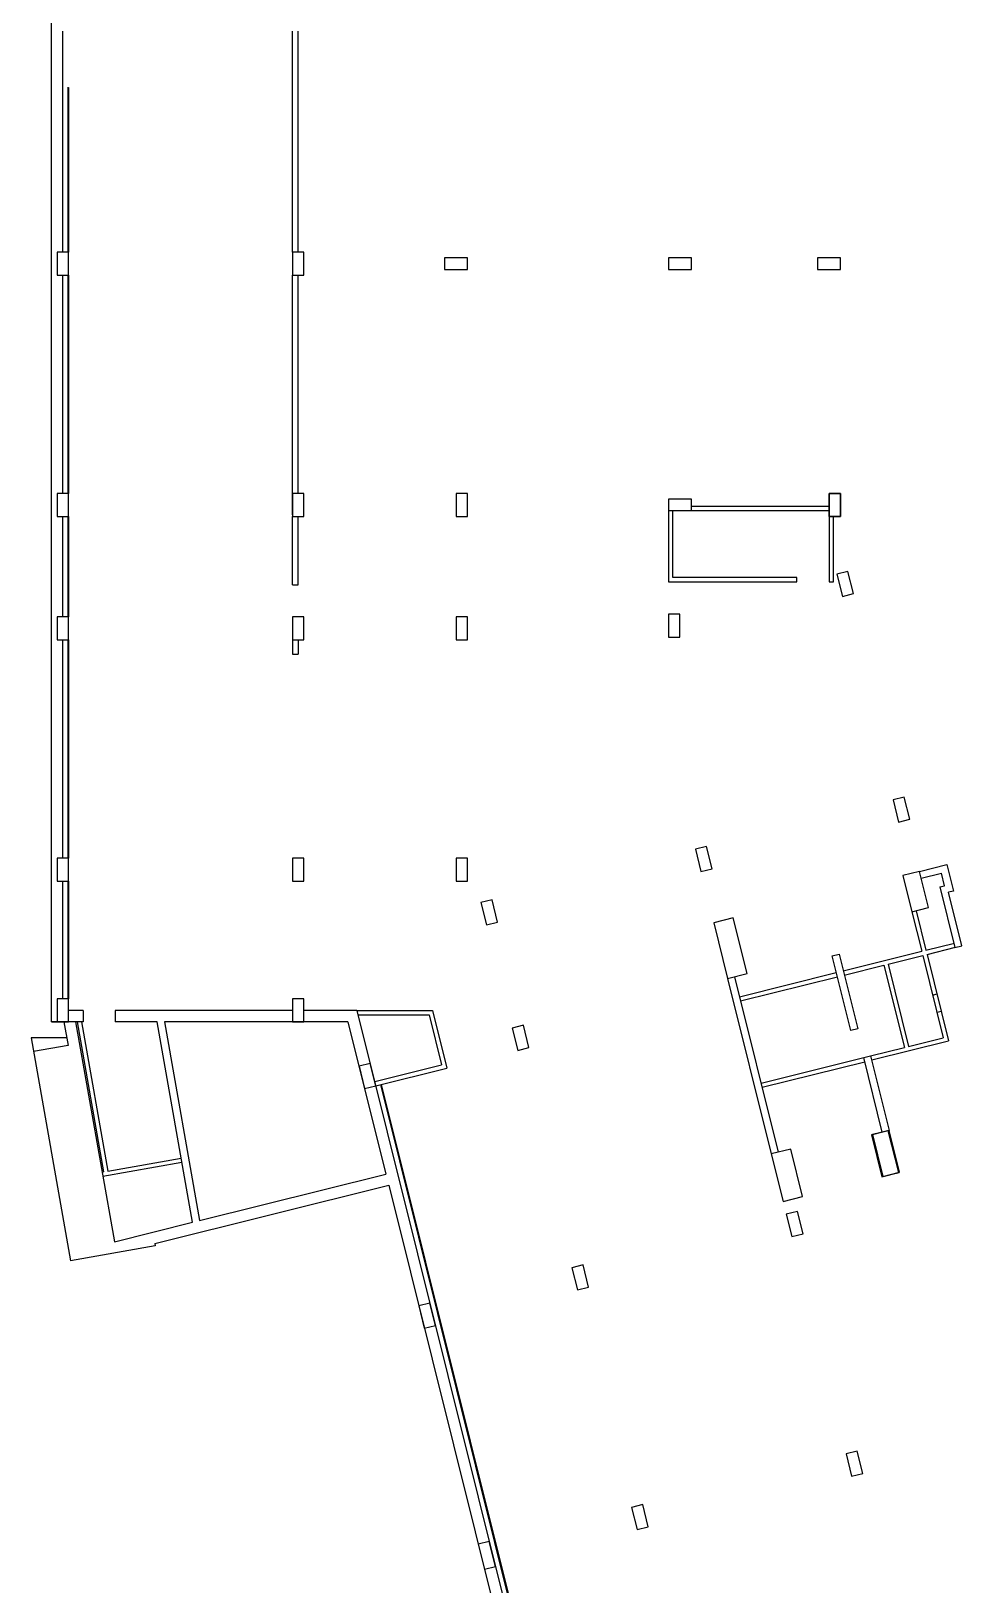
# Model space of a CAD drawing. Header units: metres. Extents: x -681087 to 1033303, y 74272 to 2630761.
# Drawn here: x 213330 to 245769, y 2525471 to 2579578 of the extents above; entities that cross this region are included whole.
import ezdxf

# ---------------------------------------------------------------- set-up
doc = ezdxf.new("R2010")
doc.units = ezdxf.units.M
for name, color, linetype in [('SKELETON_CLEAN', 7, 'Continuous'), ('SKELETON_ISOLATED', 1, 'Continuous'), ('SKELETON_ORIGINAL', 8, 'Continuous')]:
    doc.layers.add(name, color=color, linetype=linetype)

msp = doc.modelspace()

# ---------------------------------------------------------------- linework, layer by layer
at = {"layer": 'SKELETON_CLEAN'}
for p, q in [((214041, 2545078), (214041, 2587673)), ((222441, 2571878), (222441, 2579578)), ((214641, 2571878), (214241, 2571878)), ((214241, 2571878), (214241, 2571078)), ((214641, 2571078), (214641, 2571878)), ((222841, 2571878), (222441, 2571878)), ((222441, 2571878), (222441, 2571078)), ((222841, 2571078), (222841, 2571878)), ((228541, 2571678), (227741, 2571678)), ((227741, 2571678), (227741, 2571278)), ((228541, 2571278), (228541, 2571678)), ((236341, 2571678), (235541, 2571678)), ((235541, 2571678), (235541, 2571278)), ((236341, 2571278), (236341, 2571678)), ((241541, 2571678), (240741, 2571678)), ((240741, 2571678), (240741, 2571278)), ((241541, 2571278), (241541, 2571678)), ((227741, 2571278), (228541, 2571278)), ((235541, 2571278), (236341, 2571278)), ((240741, 2571278), (241541, 2571278)), ((214241, 2571078), (214641, 2571078)), ((222441, 2571078), (222841, 2571078)), ((222441, 2562728), (222441, 2571078)), ((214641, 2563478), (214241, 2563478)), ((214241, 2563478), (214241, 2562678)), ((214641, 2562678), (214641, 2563478)), ((222841, 2563478), (222441, 2563478)), ((222441, 2563478), (222441, 2562678)), ((222841, 2562678), (222841, 2563478)), ((228541, 2563478), (228141, 2563478)), ((228141, 2563478), (228141, 2562678)), ((228541, 2562678), (228541, 2563478)), ((236341, 2563278), (235541, 2563278)), ((235541, 2563278), (235541, 2562878)), ((236341, 2562878), (236341, 2563278)), ((241141, 2562678), (241141, 2563478)), ((241141, 2563478), (241541, 2563478)), ((241541, 2563478), (241541, 2562678)), ((214241, 2562678), (214641, 2562678)), ((222441, 2562678), (222841, 2562678)), ((222441, 2560298), (222441, 2562678)), ((222641, 2560298), (222641, 2562678)), ((228141, 2562678), (228541, 2562678)), ((235541, 2562878), (235541, 2560398)), ((235541, 2562878), (236341, 2562878)), ((235691, 2560548), (235691, 2562878)), ((236341, 2562878), (241141, 2562878)), ((241141, 2562878), (241141, 2560398)), ((241541, 2562678), (241141, 2562678)), ((241291, 2560398), (241291, 2562678)), ((235541, 2560398), (240021, 2560398)), ((240021, 2560548), (235691, 2560548)), ((240021, 2560398), (240021, 2560548)), ((241141, 2560398), (241291, 2560398)), ((241798, 2560765), (241409, 2560669)), ((241409, 2560669), (241603, 2559892)), ((241991, 2559989), (241798, 2560765)), ((222441, 2560298), (222641, 2560298)), ((241603, 2559892), (241991, 2559989)), ((235941, 2559278), (235541, 2559278)), ((235541, 2559278), (235541, 2558478)), ((235941, 2558478), (235941, 2559278)), ((214641, 2559178), (214241, 2559178)), ((214241, 2559178), (214241, 2558378)), ((214641, 2558378), (214641, 2559178)), ((222841, 2559178), (222441, 2559178)), ((222441, 2559178), (222441, 2558378)), ((222841, 2558378), (222841, 2559178)), ((228541, 2559178), (228141, 2559178)), ((228141, 2559178), (228141, 2558378)), ((228541, 2558378), (228541, 2559178)), ((214241, 2558378), (214641, 2558378)), ((222441, 2558378), (222841, 2558378)), ((222441, 2558378), (222441, 2557878)), ((222641, 2558378), (222641, 2557878)), ((228141, 2558378), (228541, 2558378)), ((235541, 2558478), (235941, 2558478)), ((222441, 2557878), (222641, 2557878)), ((243757, 2552906), (243369, 2552809)), ((243369, 2552809), (243563, 2552033)), ((243951, 2552130), (243757, 2552906)), ((243563, 2552033), (243951, 2552130)), ((236868, 2551188), (236480, 2551092)), ((237062, 2550412), (236868, 2551188)), ((214641, 2550778), (214241, 2550778)), ((214241, 2550778), (214241, 2549978)), ((214641, 2549978), (214641, 2550778)), ((222841, 2550778), (222441, 2550778)), ((222441, 2550778), (222441, 2549978)), ((222841, 2549978), (222841, 2550778)), ((228541, 2550778), (228141, 2550778)), ((228141, 2550778), (228141, 2549978)), ((228541, 2549978), (228541, 2550778)), ((236480, 2551092), (236673, 2550315)), ((236673, 2550315), (237062, 2550412)), ((244294, 2550319), (243712, 2550174)), ((243712, 2550174), (244026, 2548913)), ((244294, 2550319), (245240, 2550555)), ((244609, 2549058), (244294, 2550319)), ((244354, 2550076), (245058, 2550252)), ((245167, 2549815), (245058, 2550252)), ((245240, 2550555), (245470, 2549633)), ((214241, 2549978), (214641, 2549978)), ((222441, 2549978), (222841, 2549978)), ((228141, 2549978), (228541, 2549978)), ((245002, 2549774), (245167, 2549815)), ((245002, 2549774), (245527, 2547669)), ((245470, 2549633), (245305, 2549592)), ((245769, 2547729), (245305, 2549592)), ((229397, 2549326), (229009, 2549229)), ((229009, 2549229), (229202, 2548453)), ((229590, 2548549), (229397, 2549326)), ((244026, 2548913), (244609, 2549058)), ((244172, 2548949), (244516, 2547571)), ((229202, 2548453), (229590, 2548549)), ((237798, 2548699), (237119, 2548530)), ((237119, 2548530), (237602, 2546589)), ((238282, 2546759), (237798, 2548699)), ((244026, 2548913), (244370, 2547535)), ((241246, 2547374), (241488, 2547435)), ((241894, 2544774), (241246, 2547374)), ((241488, 2547435), (242137, 2544834)), ((241634, 2546852), (244370, 2547535)), ((243193, 2547087), (244406, 2547389)), ((244406, 2547389), (245120, 2544527)), ((244516, 2547571), (245510, 2547819)), ((244552, 2547425), (245546, 2547673)), ((244552, 2547425), (245302, 2544418)), ((245527, 2547669), (245769, 2547729)), ((241670, 2546707), (243048, 2547051)), ((243048, 2547051), (243762, 2544188)), ((243193, 2547087), (243907, 2544224)), ((237602, 2546589), (238282, 2546759)), ((237602, 2546589), (239127, 2540477)), ((214641, 2545878), (214241, 2545878)), ((214241, 2545878), (214241, 2545078)), ((214641, 2545078), (214641, 2545878)), ((222841, 2545878), (222441, 2545878)), ((222441, 2545878), (222441, 2545078)), ((222841, 2545078), (222841, 2545878)), ((215141, 2545478), (214641, 2545478)), ((215141, 2545478), (215141, 2545078)), ((222441, 2545478), (216261, 2545478)), ((216261, 2545478), (216261, 2545078)), ((224688, 2545478), (222841, 2545478)), ((224688, 2545478), (235358, 2502682)), ((224688, 2545478), (224894, 2545478)), ((224688, 2545478), (227316, 2545478)), ((224725, 2545328), (227199, 2545328)), ((227199, 2545328), (227635, 2543579)), ((227316, 2545478), (227817, 2543469)), ((215141, 2545078), (214041, 2545078)), ((214141, 2545078), (214636, 2545078)), ((214477, 2545078), (214623, 2544253)), ((214883, 2545078), (216234, 2537421)), ((214934, 2545078), (215855, 2539858)), ((215087, 2545078), (216002, 2539884)), ((217727, 2545078), (216261, 2545078)), ((218957, 2538100), (217727, 2545078)), ((224375, 2545078), (217981, 2545078)), ((217981, 2545078), (219200, 2538161)), ((222441, 2545078), (222841, 2545078)), ((224375, 2545078), (225696, 2539780)), ((230485, 2544959), (230097, 2544862)), ((230097, 2544862), (230291, 2544086)), ((230679, 2544183), (230485, 2544959)), ((242137, 2544834), (241894, 2544774)), ((213330, 2544527), (214701, 2536752)), ((214574, 2544527), (213330, 2544527)), ((214623, 2544253), (213416, 2544040)), ((230291, 2544086), (230679, 2544183)), ((242587, 2543895), (243762, 2544188)), ((242624, 2543750), (245302, 2544418)), ((243907, 2544224), (245120, 2544527)), ((225149, 2543629), (224761, 2543532)), ((225342, 2542852), (225149, 2543629)), ((225306, 2542998), (227635, 2543579)), ((238769, 2542943), (242345, 2543835)), ((242345, 2543835), (242587, 2543895)), ((242993, 2541234), (242345, 2543835)), ((242587, 2543895), (243236, 2541295)), ((224761, 2543532), (224954, 2542756)), ((225342, 2542852), (227817, 2543469)), ((224954, 2542756), (225342, 2542852)), ((243219, 2541291), (242636, 2541146)), ((243581, 2539835), (243219, 2541291)), ((216002, 2539884), (218563, 2540335)), ((239806, 2540646), (239127, 2540477)), ((239127, 2540477), (239538, 2538827)), ((240217, 2538996), (239806, 2540646)), ((215805, 2539849), (215855, 2539858)), ((219200, 2538161), (225696, 2539780)), ((242999, 2539690), (243581, 2539835)), ((217641, 2537360), (225793, 2539392)), ((225793, 2539392), (234353, 2505058)), ((239538, 2538827), (240217, 2538996)), ((240037, 2538477), (239649, 2538381)), ((239649, 2538381), (239843, 2537604)), ((240231, 2537701), (240037, 2538477)), ((216234, 2537421), (218957, 2538100)), ((239843, 2537604), (240231, 2537701)), ((217656, 2537273), (214701, 2536752)), ((217641, 2537360), (217656, 2537273)), ((232566, 2536615), (232178, 2536518)), ((232178, 2536518), (232371, 2535742)), ((232759, 2535838), (232566, 2536615)), ((232371, 2535742), (232759, 2535838)), ((227229, 2535284), (226841, 2535187)), ((226841, 2535187), (227035, 2534411)), ((227423, 2534508), (227229, 2535284)), ((227035, 2534411), (227423, 2534508)), ((242118, 2530133), (241730, 2530036)), ((241730, 2530036), (241923, 2529260)), ((242311, 2529357), (242118, 2530133)), ((241923, 2529260), (242311, 2529357)), ((234646, 2528270), (234258, 2528173)), ((234258, 2528173), (234452, 2527397)), ((234840, 2527494), (234646, 2528270)), ((234452, 2527397), (234840, 2527494)), ((229298, 2526988), (228910, 2526891)), ((228910, 2526891), (229127, 2526018)), ((229515, 2526115), (229298, 2526988)), ((229127, 2526018), (229515, 2526115))]:
    msp.add_line(p, q, dxfattribs=at)
at = {"layer": 'SKELETON_ISOLATED'}
for p, q in [((214441, 2571878), (214441, 2579578)), ((222641, 2571878), (222641, 2579578)), ((214626, 2577618), (214626, 2571878)), ((214441, 2563478), (214441, 2571078)), ((214626, 2571078), (214626, 2563478)), ((222641, 2563478), (222641, 2571078)), ((241141, 2563028), (236341, 2563028)), ((214441, 2559178), (214441, 2562678)), ((214626, 2562678), (214626, 2559178)), ((214441, 2550778), (214441, 2558378)), ((214626, 2558378), (214626, 2550778)), ((214441, 2545878), (214441, 2549978)), ((214626, 2549978), (214626, 2545878)), ((238019, 2545951), (241391, 2546792)), ((237845, 2546650), (239369, 2540537)), ((238055, 2545806), (241427, 2546646)), ((244750, 2546011), (244895, 2546048)), ((244900, 2545410), (245045, 2545446)), ((238805, 2542798), (242381, 2543689)), ((225522, 2542897), (236947, 2497073)), ((242619, 2541141), (242982, 2539686)), ((242653, 2541150), (243016, 2539694)), ((215831, 2539701), (218589, 2540187))]:
    msp.add_line(p, q, dxfattribs=at)
at = {"layer": 'SKELETON_ORIGINAL'}
for p, q in [((214041, 2545078), (214041, 2587673)), ((214441, 2571878), (214441, 2579578)), ((222441, 2571878), (222441, 2579578)), ((222641, 2571878), (222641, 2579578)), ((214611, 2577622), (214611, 2571878)), ((214641, 2577613), (214641, 2571878)), ((214641, 2571878), (214241, 2571878)), ((214241, 2571878), (214241, 2571078)), ((214641, 2571078), (214641, 2571878)), ((222841, 2571878), (222441, 2571878)), ((222441, 2571878), (222441, 2571078)), ((222841, 2571078), (222841, 2571878)), ((228541, 2571678), (227741, 2571678)), ((227741, 2571678), (227741, 2571278)), ((228541, 2571278), (228541, 2571678)), ((236341, 2571678), (235541, 2571678)), ((235541, 2571678), (235541, 2571278)), ((236341, 2571278), (236341, 2571678)), ((241541, 2571678), (240741, 2571678)), ((240741, 2571678), (240741, 2571278)), ((241541, 2571278), (241541, 2571678)), ((227741, 2571278), (228541, 2571278)), ((235541, 2571278), (236341, 2571278)), ((240741, 2571278), (241541, 2571278)), ((214241, 2571078), (214641, 2571078)), ((214441, 2563478), (214441, 2571078)), ((214611, 2571078), (214611, 2563478)), ((214641, 2571078), (214641, 2563478)), ((222441, 2571078), (222841, 2571078)), ((222441, 2562728), (222441, 2571078)), ((222641, 2563478), (222641, 2571078)), ((214641, 2563478), (214241, 2563478)), ((214241, 2563478), (214241, 2562678)), ((214641, 2562678), (214641, 2563478)), ((222841, 2563478), (222441, 2563478)), ((222441, 2563478), (222441, 2562678)), ((222841, 2562678), (222841, 2563478)), ((228541, 2563478), (228141, 2563478)), ((228141, 2563478), (228141, 2562678)), ((228541, 2562678), (228541, 2563478)), ((236341, 2563278), (235541, 2563278)), ((235541, 2563278), (235541, 2562878)), ((236341, 2562878), (236341, 2563278)), ((241141, 2563028), (236341, 2563028)), ((241141, 2562678), (241141, 2563478)), ((241141, 2563478), (241541, 2563478)), ((241541, 2563478), (241141, 2563478)), ((241141, 2563478), (241141, 2562678)), ((241541, 2563478), (241541, 2562678)), ((241541, 2562678), (241541, 2563478)), ((214241, 2562678), (214641, 2562678)), ((214441, 2559178), (214441, 2562678)), ((214611, 2562678), (214611, 2559178)), ((214641, 2562678), (214641, 2559178)), ((222441, 2562678), (222841, 2562678)), ((222441, 2560298), (222441, 2562678)), ((222641, 2560298), (222641, 2562678)), ((228141, 2562678), (228541, 2562678)), ((235541, 2562878), (235541, 2560398)), ((235541, 2562878), (236341, 2562878)), ((235691, 2560548), (235691, 2562878)), ((236341, 2562878), (241141, 2562878)), ((241141, 2562878), (241141, 2560398)), ((241541, 2562678), (241141, 2562678)), ((241141, 2562678), (241541, 2562678)), ((241291, 2560398), (241291, 2562678)), ((235541, 2560398), (240021, 2560398)), ((240021, 2560548), (235691, 2560548)), ((240021, 2560398), (240021, 2560548)), ((241141, 2560398), (241291, 2560398)), ((241798, 2560765), (241409, 2560669)), ((241409, 2560669), (241603, 2559892)), ((241991, 2559989), (241798, 2560765)), ((222441, 2560298), (222641, 2560298)), ((241603, 2559892), (241991, 2559989)), ((235941, 2559278), (235541, 2559278)), ((235541, 2559278), (235541, 2558478)), ((235941, 2558478), (235941, 2559278)), ((214641, 2559178), (214241, 2559178)), ((214241, 2559178), (214241, 2558378)), ((214641, 2558378), (214641, 2559178)), ((222841, 2559178), (222441, 2559178)), ((222441, 2559178), (222441, 2558378)), ((222841, 2558378), (222841, 2559178)), ((228541, 2559178), (228141, 2559178)), ((228141, 2559178), (228141, 2558378)), ((228541, 2558378), (228541, 2559178)), ((214241, 2558378), (214641, 2558378)), ((214441, 2550778), (214441, 2558378)), ((214611, 2558378), (214611, 2550778)), ((214641, 2558378), (214641, 2550778)), ((222441, 2558378), (222841, 2558378)), ((222441, 2558378), (222441, 2557878)), ((222641, 2558378), (222641, 2557878)), ((228141, 2558378), (228541, 2558378)), ((235541, 2558478), (235941, 2558478)), ((222441, 2557878), (222641, 2557878)), ((243757, 2552906), (243369, 2552809)), ((243369, 2552809), (243563, 2552033)), ((243951, 2552130), (243757, 2552906)), ((243563, 2552033), (243951, 2552130)), ((236868, 2551188), (236480, 2551092)), ((237062, 2550412), (236868, 2551188)), ((214641, 2550778), (214241, 2550778)), ((214241, 2550778), (214241, 2549978)), ((214641, 2549978), (214641, 2550778)), ((222841, 2550778), (222441, 2550778)), ((222441, 2550778), (222441, 2549978)), ((222841, 2549978), (222841, 2550778)), ((228541, 2550778), (228141, 2550778)), ((228141, 2550778), (228141, 2549978)), ((228541, 2549978), (228541, 2550778)), ((236480, 2551092), (236673, 2550315)), ((236673, 2550315), (237062, 2550412)), ((244294, 2550319), (243712, 2550174)), ((244294, 2550319), (243712, 2550174)), ((243712, 2550174), (244026, 2548913)), ((243712, 2550174), (244026, 2548912)), ((244294, 2550319), (245240, 2550555)), ((244609, 2549058), (244294, 2550319)), ((244608, 2549058), (244294, 2550319)), ((244354, 2550076), (245058, 2550252)), ((245167, 2549815), (245058, 2550252)), ((245240, 2550555), (245470, 2549633)), ((214241, 2549978), (214641, 2549978)), ((214441, 2545878), (214441, 2549978)), ((214611, 2549978), (214611, 2545878)), ((214641, 2549978), (214641, 2545878)), ((222441, 2549978), (222841, 2549978)), ((228141, 2549978), (228541, 2549978)), ((245002, 2549774), (245167, 2549815)), ((245002, 2549774), (245527, 2547669)), ((245470, 2549633), (245305, 2549592)), ((245769, 2547729), (245305, 2549592)), ((229397, 2549326), (229009, 2549229)), ((229009, 2549229), (229202, 2548453)), ((229590, 2548549), (229397, 2549326)), ((244026, 2548913), (244609, 2549058)), ((244026, 2548912), (244608, 2549058)), ((244172, 2548949), (244516, 2547571)), ((229202, 2548453), (229590, 2548549)), ((237798, 2548699), (237119, 2548530)), ((237798, 2548699), (237119, 2548530)), ((237119, 2548530), (237602, 2546589)), ((237119, 2548530), (237602, 2546589)), ((238282, 2546759), (237798, 2548699)), ((238282, 2546759), (237798, 2548699)), ((244026, 2548913), (244370, 2547535)), ((241246, 2547374), (241488, 2547435)), ((241894, 2544774), (241246, 2547374)), ((241488, 2547435), (242137, 2544834)), ((241634, 2546852), (244370, 2547535)), ((243193, 2547087), (244406, 2547389)), ((244406, 2547389), (245120, 2544527)), ((244406, 2547389), (245120, 2544527)), ((244516, 2547571), (245510, 2547819)), ((244552, 2547425), (245546, 2547673)), ((244552, 2547425), (245302, 2544418)), ((245527, 2547669), (245769, 2547729)), ((238019, 2545951), (241391, 2546792)), ((241670, 2546707), (243048, 2547051)), ((243048, 2547051), (243762, 2544188)), ((243193, 2547087), (243907, 2544224)), ((237602, 2546589), (238282, 2546759)), ((237602, 2546589), (238282, 2546759)), ((237602, 2546589), (239127, 2540477)), ((237845, 2546650), (239369, 2540537)), ((238055, 2545806), (241427, 2546646)), ((214641, 2545878), (214241, 2545878)), ((214241, 2545878), (214241, 2545078)), ((214641, 2545078), (214641, 2545878)), ((222841, 2545878), (222441, 2545878)), ((222441, 2545878), (222441, 2545078)), ((222841, 2545078), (222841, 2545878)), ((244750, 2546011), (244895, 2546048)), ((215141, 2545478), (214641, 2545478)), ((215141, 2545478), (215141, 2545078)), ((222441, 2545478), (216261, 2545478)), ((216261, 2545478), (216261, 2545078)), ((224688, 2545478), (222841, 2545478)), ((224688, 2545478), (235358, 2502682)), ((224688, 2545478), (224894, 2545478)), ((224688, 2545478), (227316, 2545478)), ((224725, 2545328), (227199, 2545328)), ((227199, 2545328), (227635, 2543579)), ((227316, 2545478), (227817, 2543469)), ((244900, 2545410), (245045, 2545446)), ((215141, 2545078), (214041, 2545078)), ((214041, 2545078), (214631, 2545078)), ((214241, 2545078), (214641, 2545078)), ((214477, 2545078), (214623, 2544253)), ((214883, 2545078), (216234, 2537421)), ((214934, 2545078), (215855, 2539858)), ((215087, 2545078), (216002, 2539884)), ((217727, 2545078), (216261, 2545078)), ((218957, 2538100), (217727, 2545078)), ((224375, 2545078), (217981, 2545078)), ((217981, 2545078), (219200, 2538161)), ((222441, 2545078), (222841, 2545078)), ((224375, 2545078), (225696, 2539780)), ((230485, 2544959), (230097, 2544862)), ((230097, 2544862), (230291, 2544086)), ((230679, 2544183), (230485, 2544959)), ((242137, 2544834), (241894, 2544774)), ((213330, 2544527), (214701, 2536752)), ((214574, 2544527), (213330, 2544527)), ((214623, 2544253), (213416, 2544040)), ((230291, 2544086), (230679, 2544183)), ((242587, 2543895), (243762, 2544188)), ((242624, 2543750), (245302, 2544418)), ((243907, 2544224), (245120, 2544527)), ((225149, 2543629), (224761, 2543532)), ((225342, 2542852), (225149, 2543629)), ((225306, 2542998), (227635, 2543579)), ((238769, 2542943), (242345, 2543835)), ((238805, 2542798), (242381, 2543689)), ((242345, 2543835), (242587, 2543895)), ((242993, 2541234), (242345, 2543835)), ((242587, 2543895), (243236, 2541295)), ((224761, 2543532), (224954, 2542756)), ((225342, 2542852), (227817, 2543469)), ((224954, 2542756), (225342, 2542852)), ((225507, 2542894), (236913, 2497148)), ((225536, 2542901), (236981, 2496998)), ((243202, 2541286), (242619, 2541141)), ((242619, 2541141), (242982, 2539686)), ((243236, 2541295), (242653, 2541150)), ((242653, 2541150), (243016, 2539694)), ((243565, 2539831), (243202, 2541286)), ((243598, 2539840), (243236, 2541295)), ((216002, 2539884), (218563, 2540335)), ((239806, 2540646), (239127, 2540477)), ((239806, 2540646), (239127, 2540477)), ((239127, 2540477), (239538, 2538827)), ((239127, 2540477), (239538, 2538827)), ((240217, 2538996), (239806, 2540646)), ((240217, 2538996), (239806, 2540646)), ((215805, 2539849), (215855, 2539858)), ((215831, 2539701), (218589, 2540187)), ((219200, 2538161), (225696, 2539780)), ((242982, 2539686), (243565, 2539831)), ((243016, 2539694), (243598, 2539840)), ((217641, 2537360), (225793, 2539392)), ((225793, 2539392), (234353, 2505058)), ((239538, 2538827), (240217, 2538996)), ((239538, 2538827), (240217, 2538996)), ((240037, 2538477), (239649, 2538381)), ((239649, 2538381), (239843, 2537604)), ((240231, 2537701), (240037, 2538477)), ((216234, 2537421), (218957, 2538100)), ((239843, 2537604), (240231, 2537701)), ((217656, 2537273), (214701, 2536752)), ((217641, 2537360), (217656, 2537273)), ((232566, 2536615), (232178, 2536518)), ((232178, 2536518), (232371, 2535742)), ((232759, 2535838), (232566, 2536615)), ((232371, 2535742), (232759, 2535838)), ((227229, 2535284), (226841, 2535187)), ((226841, 2535187), (227035, 2534411)), ((227423, 2534508), (227229, 2535284)), ((227035, 2534411), (227423, 2534508)), ((242118, 2530133), (241730, 2530036)), ((241730, 2530036), (241923, 2529260)), ((242311, 2529357), (242118, 2530133)), ((241923, 2529260), (242311, 2529357)), ((234646, 2528270), (234258, 2528173)), ((234258, 2528173), (234452, 2527397)), ((234840, 2527494), (234646, 2528270)), ((234452, 2527397), (234840, 2527494)), ((229298, 2526988), (228910, 2526891)), ((228910, 2526891), (229127, 2526018)), ((229515, 2526115), (229298, 2526988)), ((229127, 2526018), (229515, 2526115))]:
    msp.add_line(p, q, dxfattribs=at)

doc.saveas('drawing.dxf')
